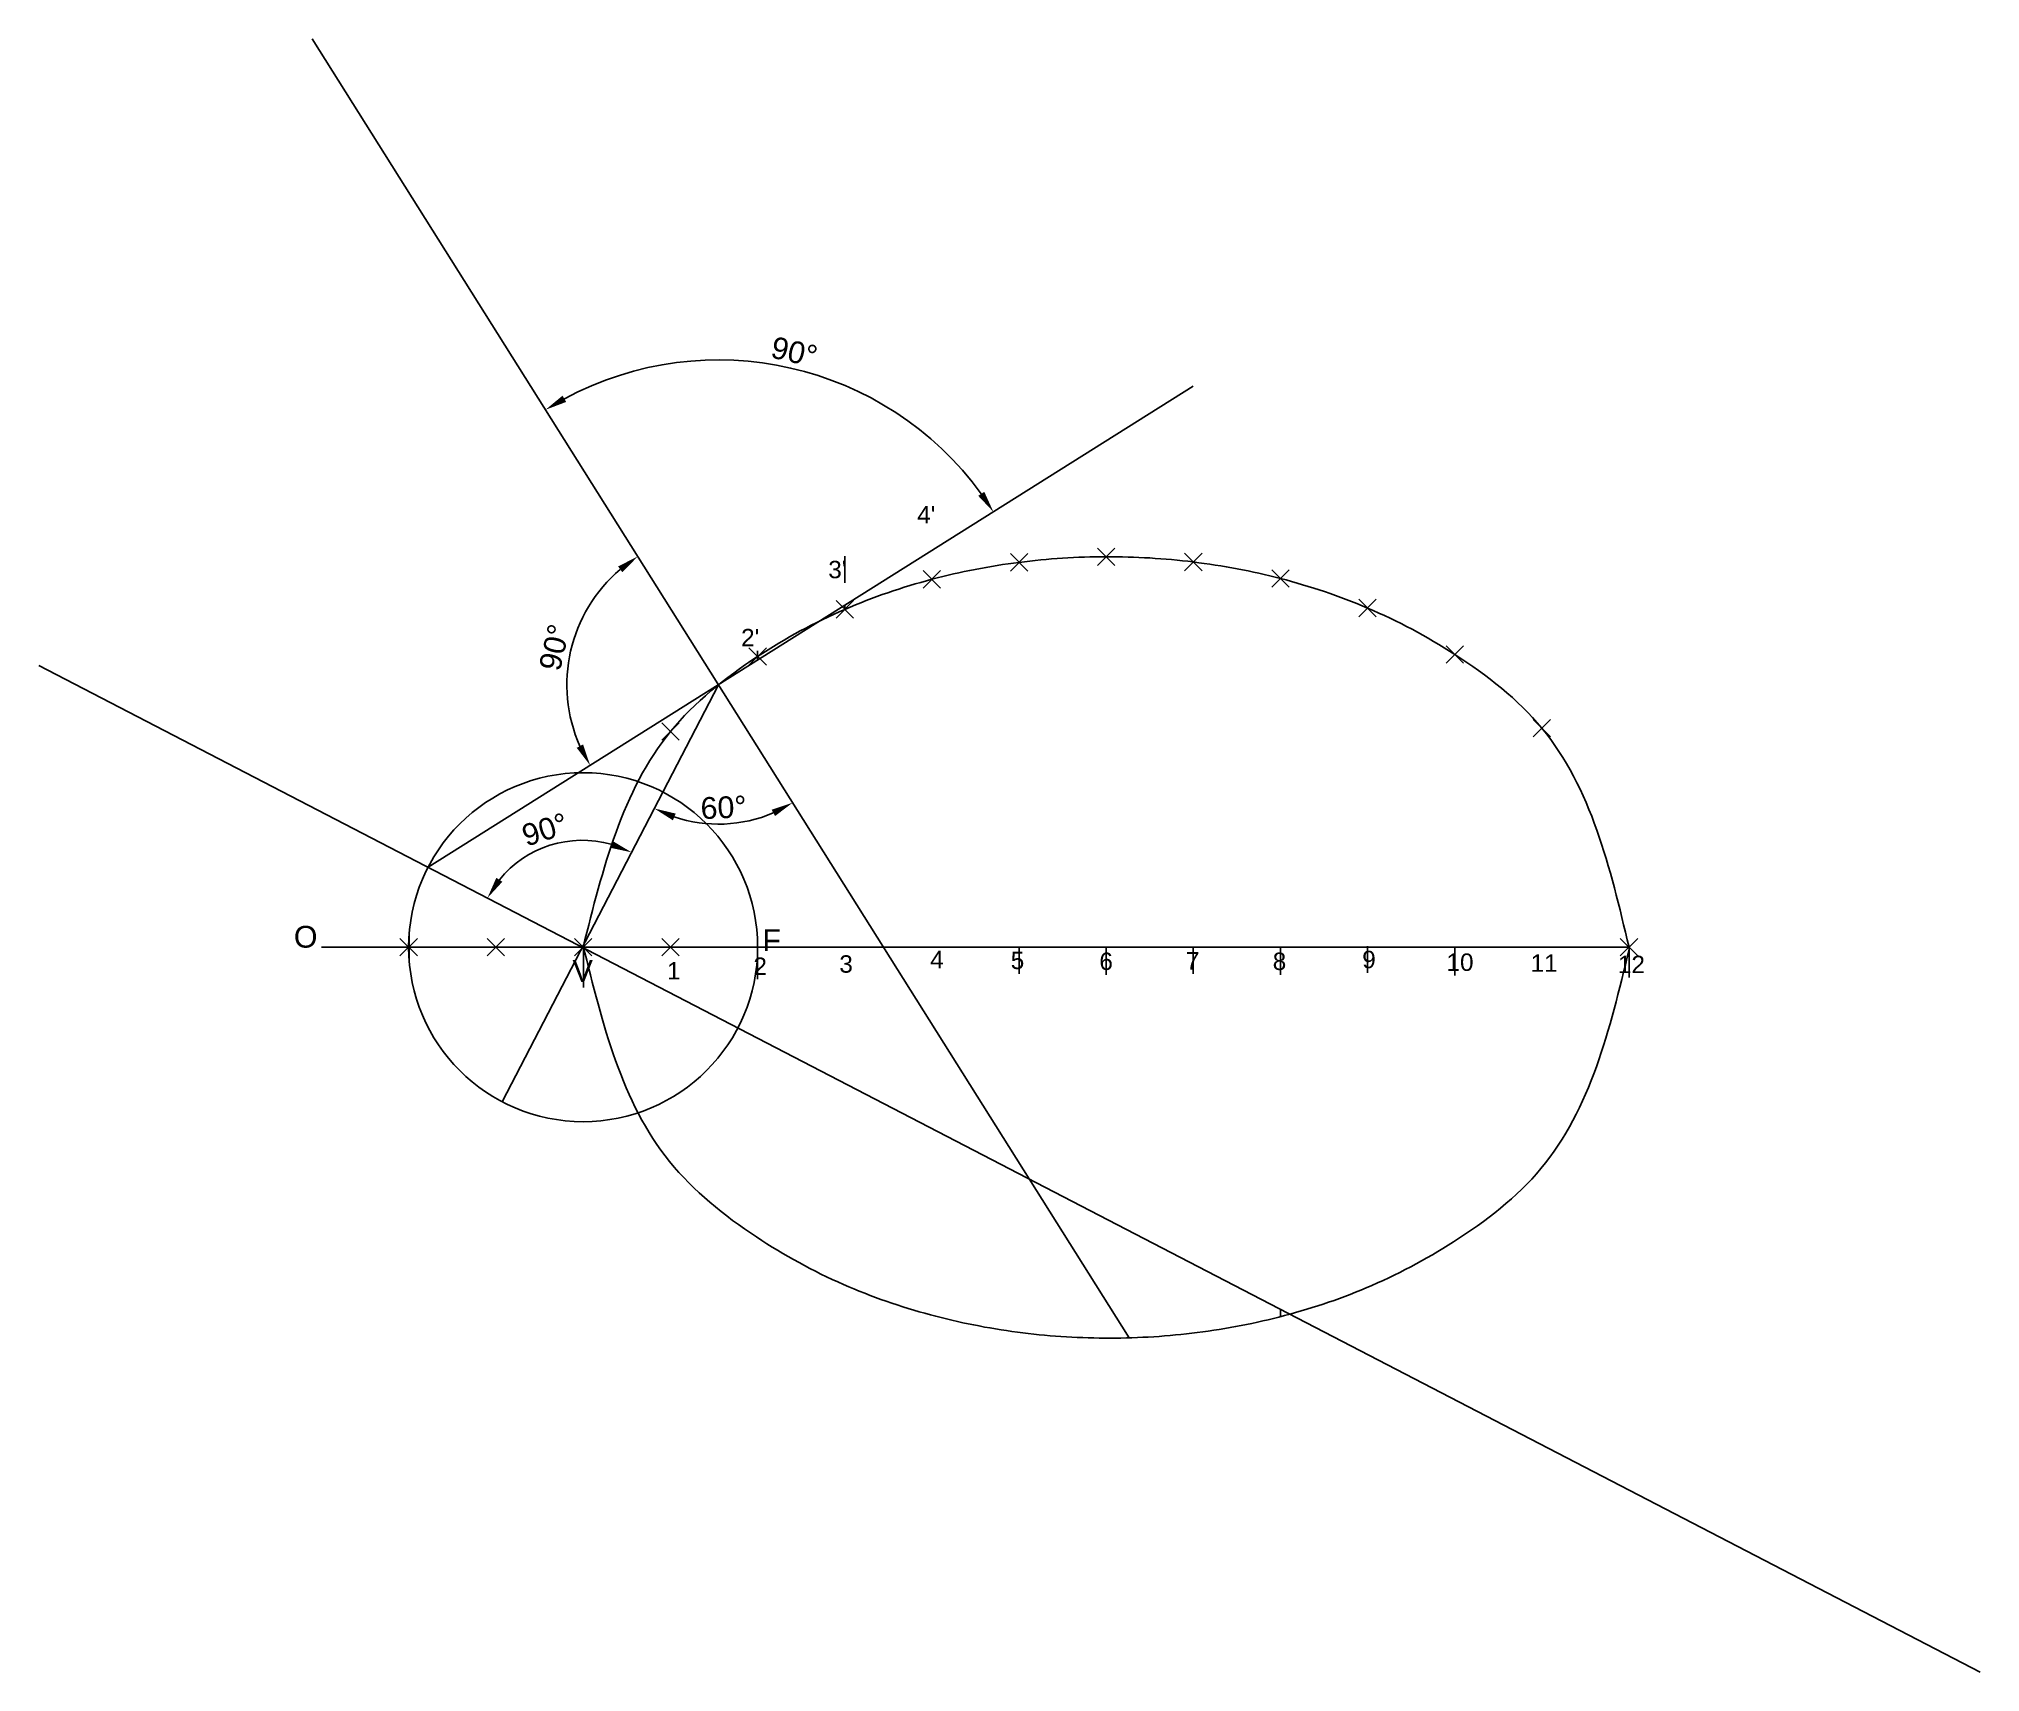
# Model space of a CAD drawing. Header units: millimetres. Extents: x 16 to 239, y 66 to 254.
import ezdxf

# ---------------------------------------------------------------- set-up
doc = ezdxf.new("R2010")
doc.units = ezdxf.units.MM
doc.header["$PDMODE"] = 3
doc.header["$PDSIZE"] = -2.5
doc.styles.get("Standard").update_dxf_attribs({"font": 'arial.ttf'})
doc.dimstyles.new('ISO-25', dxfattribs={"dimtxt": 2.5, "dimasz": 2.5, "dimexe": 1.25, "dimexo": 0.625, "dimtad": 1, "dimtxsty": 'Standard', "dimcen": 2.5, "dimadec": 0, "dimazin": 0, "dimtfac": 1, "dimtmove": 0, "dimatfit": 3, "dimfxl": 1, "dimarcsym": 0})

# ---------------------------------------------------------------- blocks, each defined once
blk = doc.blocks.new('*D4')
at = {"color": 0, "lineweight": -2, "transparency": 16777216}
blk.add_arc((93.82, 179.74), 37.28, 35.9986, 118.3125, dxfattribs=at)
at = {"color": 0, "transparency": 16777216}
for points in [[(76.35, 212.2), (75.93, 212.92), (73.98, 211.3)], [(124.33, 201.89), (123.64, 201.42), (125.38, 199.58)]]:
    blk.add_solid(points, dxfattribs=at)
at = {"layer": 'Defpoints', "color": 0, "transparency": 16777216}
for p in [(47.22, 253.88), (148.32, 214), (111.24, 212.71), (60.5, 158.79), (140.95, 104.78)]:
    blk.add_point(p, dxfattribs=at)
at = {"color": 0, "transparency": 16777216, "insert": (102.53, 217.94), "char_height": 2.5, "attachment_point": 5, "rotation": 347.1556}
blk.add_mtext('90°', dxfattribs=at)
blk = doc.blocks.new('*D5')
at = {"color": 0, "lineweight": -2, "transparency": 16777216}
blk.add_arc((93.82, 179.74), 16, 251.5463, 293.1946, dxfattribs=at)
at = {"color": 0, "transparency": 16777216}
for points in [[(88.6, 164.18), (88.92, 164.95), (86.46, 165.54)], [(99.93, 165.4), (100.32, 164.67), (102.34, 166.2)]]:
    blk.add_solid(points, dxfattribs=at)
at = {"layer": 'Defpoints', "color": 0, "transparency": 16777216}
for p in [(47.22, 253.88), (93.82, 179.74), (91.72, 163.88), (69, 131.88), (140.95, 104.78)]:
    blk.add_point(p, dxfattribs=at)
at = {"color": 0, "transparency": 16777216, "insert": (94.41, 165.65), "char_height": 2.5, "attachment_point": 5, "rotation": 2.3704}
blk.add_mtext('60°', dxfattribs=at)
blk = doc.blocks.new('*D6')
at = {"color": 0, "lineweight": -2, "transparency": 16777216}
blk.add_arc((78.2, 149.62), 12.27, 74.2808, 140.8898, dxfattribs=at)
at = {"color": 0, "transparency": 16777216}
for points in [[(81.67, 161.81), (81.37, 161.04), (83.85, 160.51)], [(69.03, 157.13), (68.33, 157.58), (67.31, 155.26)]]:
    blk.add_solid(points, dxfattribs=at)
at = {"layer": 'Defpoints', "color": 0, "transparency": 16777216}
for p in [(15.83, 181.96), (93.82, 179.74), (77.64, 161.87), (69, 131.88), (238.62, 66.41)]:
    blk.add_point(p, dxfattribs=at)
at = {"color": 0, "transparency": 16777216, "insert": (73.92, 163.12), "char_height": 2.5, "attachment_point": 5, "rotation": 17.5853}
blk.add_mtext('90°', dxfattribs=at)
blk = doc.blocks.new('*D7')
at = {"color": 0, "lineweight": -2, "transparency": 16777216}
blk.add_arc((93.82, 179.74), 17.39, 130.399, 203.9122, dxfattribs=at)
at = {"color": 0, "transparency": 16777216}
for points in [[(82.31, 193.32), (82.8, 192.65), (84.57, 194.47)], [(78.29, 172.89), (77.56, 172.5), (79.1, 170.49)]]:
    blk.add_solid(points, dxfattribs=at)
at = {"layer": 'Defpoints', "color": 0, "transparency": 16777216}
for p in [(47.22, 253.88), (148.32, 214), (78.45, 187.87), (60.5, 158.79), (140.95, 104.78)]:
    blk.add_point(p, dxfattribs=at)
at = {"color": 0, "transparency": 16777216, "insert": (75.01, 184.03), "char_height": 2.5, "attachment_point": 5, "rotation": 77.1556}
blk.add_mtext('90°', dxfattribs=at)

msp = doc.modelspace()

# ---------------------------------------------------------------- linework, layer by layer
at = {"color": 4}
msp.add_line((140.948, 104.78), (47.218, 253.878), dxfattribs=at)
at = {"color": 5}
msp.add_line((60.501, 158.794), (148.322, 214.003), dxfattribs=at)
for p, q in [((108.322, 191.419), (108.322, 194.485)), ((108.322, 188.395), (108.322, 188.857)), ((97.322, 182.322), (98.322, 182.989)), ((98.322, 182.57), (98.322, 183.651)), ((88.322, 176.284), (88.322, 176.315)), ((48.261, 149.616), (198.322, 149.616)), ((58.322, 148.223), (58.322, 151.008)), ((78.322, 145.005), (78.322, 149.856)), ((98.322, 145.931), (98.322, 149.616)), ((128.322, 146.567), (128.322, 149.616)), ((138.322, 146.455), (138.322, 149.616)), ((148.322, 146.559), (148.322, 149.616)), ((158.322, 146.457), (158.322, 149.616)), ((168.322, 146.663), (168.322, 149.726)), ((178.322, 146.353), (178.322, 149.616)), ((198.322, 146.138), (198.322, 149.616)), ((158.322, 107.213), (158.322, 108.057))]:
    msp.add_line(p, q)
at = {"color": 1}
msp.add_line((238.621, 66.407), (15.831, 181.963), dxfattribs=at)
at = {"color": 3}
msp.add_line((93.823, 179.742), (68.999, 131.881), dxfattribs=at)
at = {"color": 2}
msp.add_circle((78.298, 149.616), 20.024, dxfattribs=at)
at = {"color": 6}
for points in [[(78.298, 149.616), (88.322, 174.371), (98.322, 182.989), (108.322, 188.395), (118.322, 191.842), (128.322, 193.79), (138.322, 194.434), (148.322, 193.833), (158.322, 191.934), (168.322, 188.545), (178.322, 183.221), (188.322, 174.76), (198.322, 149.616)], [(78.298, 149.81), (88.222, 125.014), (98.187, 116.356), (108.165, 110.909), (118.151, 107.422), (128.143, 105.434), (138.141, 104.749), (148.143, 105.309), (158.151, 107.169), (168.164, 110.517), (178.186, 115.801), (188.22, 124.221), (198.321, 149.325)]]:
    msp.add_spline(points, degree=3, dxfattribs=at)
for p in [(128.322, 193.79), (138.322, 194.434), (148.322, 193.833), (118.322, 191.842), (158.322, 191.934), (108.322, 188.395), (168.322, 188.545), (98.322, 182.989), (98.322, 182.989), (178.322, 183.221), (88.322, 174.371), (188.322, 174.76), (58.273, 149.616), (68.285, 149.616), (78.298, 149.616), (88.31, 149.616), (198.322, 149.616)]:
    msp.add_point(p)

# ---------------------------------------------------------------- texts
for s, height, p in [("4'", 2, (116.632, 198.253)), ("3'", 2, (106.426, 191.966)), ("2'", 2, (96.424, 184.153)), ('O', 2.5, (45.098, 149.566)), ('F', 2.5, (98.869, 149.182)), ('V', 2.5, (77.083, 145.631)), ('1', 2, (87.925, 145.917)), ('2', 2, (97.837, 146.433)), ('3', 2, (107.697, 146.691)), ('4', 2, (118.125, 147.206)), ('5', 2, (127.366, 147.103)), ('6', 2, (137.536, 147)), ('7', 2, (147.468, 147.053)), ('8', 2, (157.432, 147.001)), ('9', 2, (167.705, 147.208)), ('10', 2, (177.374, 146.898)), ('11', 2, (187.028, 146.795)), ('12', 2, (197.043, 146.64))]:
    msp.add_text(s, height=height).set_placement(p)

# ---------------------------------------------------------------- dimensions: what is measured, and where the dimension line sits
for base, line1, line2, picture, middle in [((111.235, 212.705), ((60.501, 158.794), (148.322, 214.003)), ((140.948, 104.78), (47.218, 253.878)), '*D4', (102.533, 217.943)), ((91.719, 163.88), ((140.948, 104.78), (47.218, 253.878)), ((93.823, 179.742), (68.999, 131.881)), '*D5', (94.406, 165.655)), ((78.445, 187.865), ((140.948, 104.78), (47.218, 253.878)), ((60.501, 158.794), (148.322, 214.003)), '*D7', (75.013, 184.031)), ((77.644, 161.872), ((93.823, 179.742), (68.999, 131.881)), ((238.621, 66.407), (15.831, 181.963)), '*D6', (73.916, 163.123))]:
    dim = msp.add_angular_dim_2l(base=base, line1=line1, line2=line2, dimstyle='ISO-25')
    dim.commit()
    dim.dimension.update_dxf_attribs({"geometry": picture, "text_midpoint": middle})

doc.saveas('drawing.dxf')
